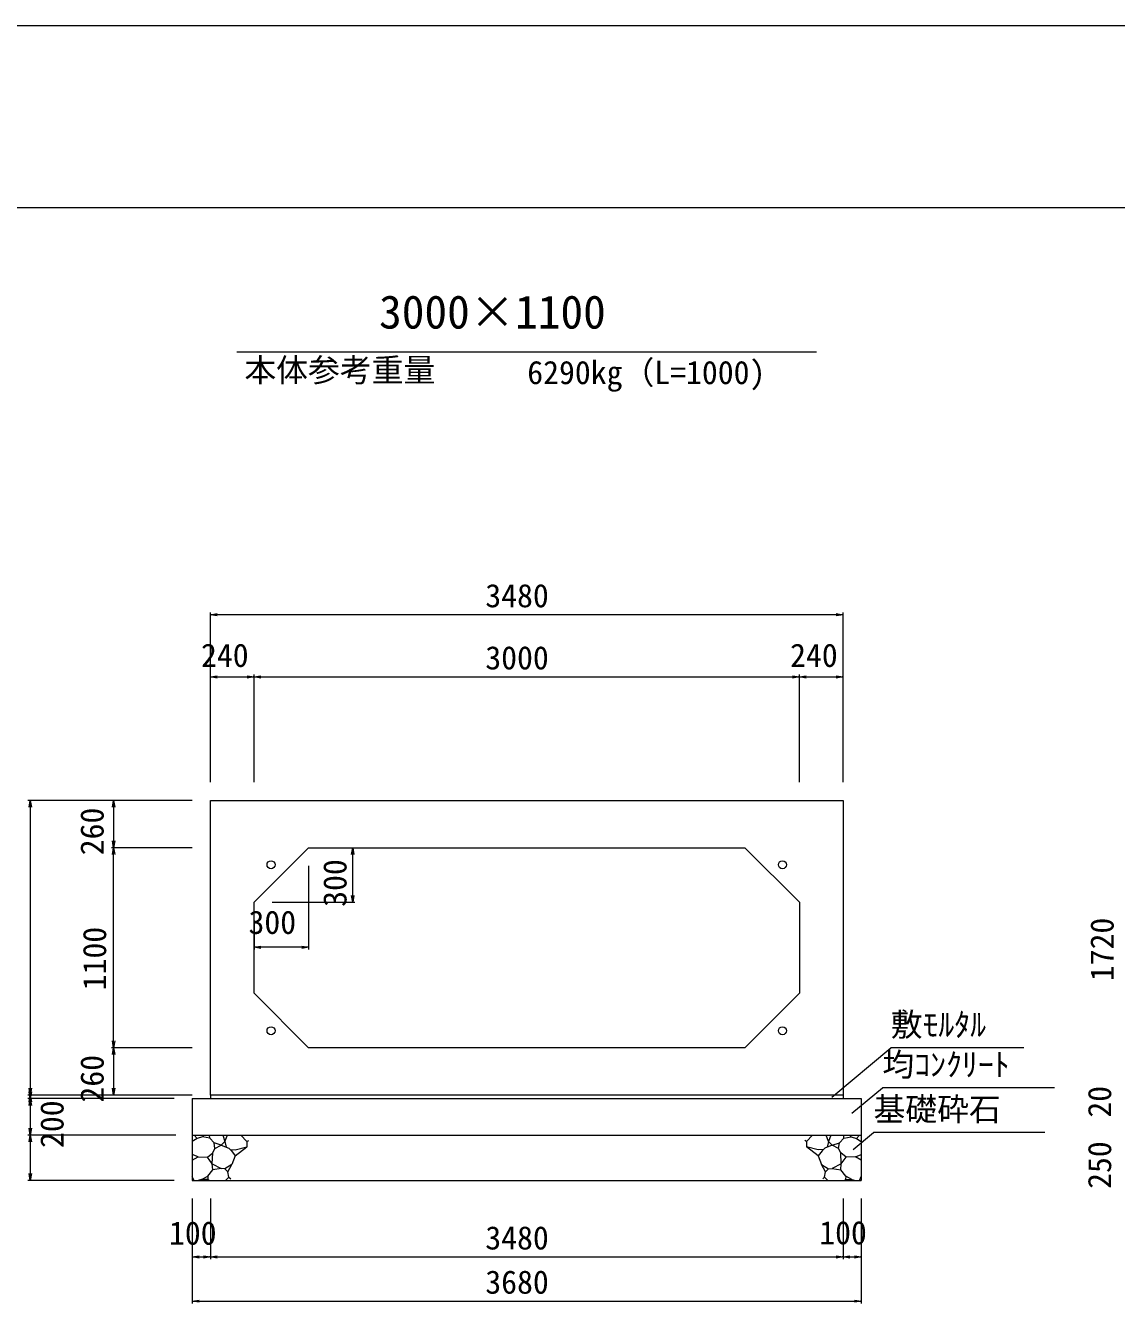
# Model space of a CAD drawing. Units: millimetres on the paper. Extents: x 0 to 841, y 0 to 594.
# Drawn here: x 165.5 to 285.5, y 453.4 to 594 of the extents above; entities that cross this region are included whole.
import ezdxf
from ezdxf.enums import TextEntityAlignment as Align

# ---------------------------------------------------------------- set-up
doc = ezdxf.new("R2010")
doc.units = ezdxf.units.MM
for name, color, linetype, lineweight in [('D-STR-DIM（寸法）', 7, 'Continuous', 18), ('D-STR-HTXT（旗揚げ）', 4, 'Continuous', 18), ('D-STR-STRn（構造物）', 5, 'Continuous', 18), ('D-STR（構造物外形線）', 1, 'Continuous', 18), ('D-TTL(外枠）', 2, 'Continuous', 18), ('DEFPOINTS_2', 8, 'Continuous', 18)]:
    doc.layers.add(name, color=color, linetype=linetype, lineweight=lineweight)
doc.layers.add('D-STR-TXT（文字）', color=7, linetype='Continuous')
doc.styles.add('ＭＳ ゴシック', font='')
doc.styles.get('ＭＳ ゴシック').set_extended_font_data('MS Gothic')

msp = doc.modelspace()

# ---------------------------------------------------------------- linework, layer by layer
at = {"layer": 'D-STR-DIM（寸法）'}
for p, q in [((185.873, 510.769), (185.873, 529.444)), ((185.873, 529.194), (186.623, 529.319)), ((185.873, 529.194), (185.973, 529.194)), ((186.623, 529.069), (185.873, 529.194)), ((255.373, 529.194), (185.973, 529.194)), ((254.723, 529.319), (255.473, 529.194)), ((255.473, 529.194), (254.723, 529.069)), ((255.473, 529.194), (255.373, 529.194)), ((255.473, 510.769), (255.473, 529.444)), ((185.873, 510.769), (185.873, 522.61)), ((185.873, 522.36), (186.623, 522.485)), ((185.873, 522.36), (185.973, 522.36)), ((186.623, 522.235), (185.873, 522.36)), ((185.973, 522.36), (190.573, 522.36)), ((189.923, 522.485), (190.673, 522.36)), ((190.673, 522.36), (189.923, 522.235)), ((190.673, 522.36), (190.573, 522.36)), ((190.673, 510.769), (190.673, 522.61)), ((190.673, 510.769), (190.673, 522.61)), ((190.673, 522.36), (191.423, 522.485)), ((190.673, 522.36), (190.773, 522.36)), ((191.423, 522.235), (190.673, 522.36)), ((190.773, 522.36), (250.573, 522.36)), ((249.923, 522.485), (250.673, 522.36)), ((250.673, 522.36), (249.923, 522.235)), ((250.673, 522.36), (250.573, 522.36)), ((250.673, 510.769), (250.673, 522.61)), ((250.673, 510.769), (250.673, 522.61)), ((250.673, 522.36), (251.423, 522.485)), ((250.673, 522.36), (250.773, 522.36)), ((251.423, 522.235), (250.673, 522.36)), ((250.773, 522.36), (255.373, 522.36)), ((254.723, 522.485), (255.473, 522.36)), ((255.473, 522.36), (254.723, 522.235)), ((255.473, 522.36), (255.373, 522.36)), ((255.473, 510.769), (255.473, 522.61)), ((183.873, 508.769), (165.806, 508.769)), ((165.931, 508.019), (166.056, 508.769)), ((166.056, 508.769), (166.056, 508.669)), ((166.056, 508.769), (166.181, 508.019)), ((166.056, 508.669), (166.056, 476.469)), ((183.873, 508.769), (174.979, 508.769)), ((175.104, 508.019), (175.229, 508.769)), ((175.229, 508.769), (175.229, 508.669)), ((175.229, 508.769), (175.354, 508.019)), ((175.229, 508.669), (175.229, 503.669)), ((183.873, 503.569), (174.979, 503.569)), ((183.873, 503.569), (174.979, 503.569)), ((175.229, 503.569), (175.104, 504.319)), ((175.104, 502.819), (175.229, 503.569)), ((175.354, 504.319), (175.229, 503.569)), ((175.229, 503.569), (175.229, 503.669)), ((175.229, 503.569), (175.229, 503.469)), ((175.229, 503.569), (175.354, 502.819)), ((175.229, 481.669), (175.229, 503.469)), ((198.673, 503.569), (201.778, 503.569)), ((201.403, 502.819), (201.528, 503.569)), ((201.528, 503.569), (201.528, 503.469)), ((201.528, 503.569), (201.653, 502.819)), ((201.528, 497.669), (201.528, 503.469)), ((196.673, 501.569), (196.673, 492.371)), ((201.528, 497.569), (201.403, 498.319)), ((201.653, 498.319), (201.528, 497.569)), ((201.528, 497.569), (201.528, 497.669)), ((192.673, 497.569), (201.778, 497.569)), ((190.673, 495.569), (190.673, 492.371)), ((190.673, 492.621), (191.423, 492.746)), ((190.673, 492.621), (190.773, 492.621)), ((191.423, 492.496), (190.673, 492.621)), ((196.573, 492.621), (190.773, 492.621)), ((195.923, 492.746), (196.673, 492.621)), ((196.673, 492.621), (195.923, 492.496)), ((196.673, 492.621), (196.573, 492.621)), ((175.229, 481.569), (175.104, 482.319)), ((175.354, 482.319), (175.229, 481.569)), ((183.873, 481.569), (174.979, 481.569)), ((183.873, 481.569), (174.979, 481.569)), ((175.104, 480.819), (175.229, 481.569)), ((175.229, 481.569), (175.229, 481.669)), ((175.229, 481.569), (175.229, 481.469)), ((175.229, 481.569), (175.354, 480.819)), ((175.229, 481.469), (175.229, 476.469)), ((166.056, 476.369), (165.931, 477.119)), ((166.056, 475.969), (165.931, 476.719)), ((166.181, 477.119), (166.056, 476.369)), ((166.181, 476.719), (166.056, 475.969)), ((175.229, 476.369), (175.104, 477.119)), ((175.354, 477.119), (175.229, 476.369)), ((183.873, 476.369), (165.806, 476.369)), ((183.873, 476.369), (165.806, 476.369)), ((181.873, 475.969), (165.806, 475.969)), ((181.873, 475.969), (165.806, 475.969)), ((165.931, 475.619), (166.056, 476.369)), ((165.931, 475.219), (166.056, 475.969)), ((166.056, 476.369), (166.056, 476.469)), ((166.056, 476.369), (166.056, 476.269)), ((166.056, 476.369), (166.181, 475.619)), ((166.056, 476.269), (166.056, 476.069)), ((166.056, 475.969), (166.056, 476.069)), ((166.056, 475.969), (166.056, 475.869)), ((166.056, 475.969), (166.181, 475.219)), ((166.056, 475.869), (166.056, 472.069)), ((183.873, 476.369), (174.979, 476.369)), ((175.229, 476.369), (175.229, 476.469)), ((166.056, 471.969), (165.931, 472.719)), ((166.181, 472.719), (166.056, 471.969)), ((181.873, 471.969), (165.806, 471.969)), ((182.074, 471.969), (165.806, 471.969)), ((165.931, 471.219), (166.056, 471.969)), ((166.056, 471.969), (166.056, 472.069)), ((166.056, 471.969), (166.056, 471.869)), ((166.056, 471.969), (166.181, 471.219)), ((166.056, 471.869), (166.056, 467.069)), ((181.873, 466.969), (165.806, 466.969)), ((166.056, 466.969), (165.931, 467.719)), ((166.181, 467.719), (166.056, 466.969)), ((166.056, 466.969), (166.056, 467.069)), ((183.873, 464.969), (183.873, 453.442)), ((183.873, 464.969), (183.873, 458.306)), ((185.873, 464.969), (185.873, 458.306)), ((185.873, 464.969), (185.873, 458.306)), ((255.473, 464.969), (255.473, 458.306)), ((255.473, 464.969), (255.473, 458.306)), ((257.473, 464.969), (257.473, 458.306)), ((257.473, 464.969), (257.473, 453.442)), ((183.873, 458.556), (184.623, 458.681)), ((183.873, 458.556), (183.973, 458.556)), ((184.623, 458.431), (183.873, 458.556)), ((183.973, 458.556), (185.773, 458.556)), ((185.123, 458.681), (185.873, 458.556)), ((185.873, 458.556), (185.123, 458.431)), ((185.873, 458.556), (185.773, 458.556)), ((185.873, 458.556), (186.623, 458.681)), ((185.873, 458.556), (185.973, 458.556)), ((186.623, 458.431), (185.873, 458.556)), ((185.973, 458.556), (255.373, 458.556)), ((254.723, 458.681), (255.473, 458.556)), ((255.473, 458.556), (254.723, 458.431)), ((255.473, 458.556), (255.373, 458.556)), ((255.473, 458.556), (256.223, 458.681)), ((255.473, 458.556), (255.573, 458.556)), ((256.223, 458.431), (255.473, 458.556)), ((255.573, 458.556), (257.373, 458.556)), ((256.723, 458.681), (257.473, 458.556)), ((257.473, 458.556), (256.723, 458.431)), ((257.473, 458.556), (257.373, 458.556)), ((183.873, 453.692), (184.623, 453.817)), ((183.873, 453.692), (183.973, 453.692)), ((184.623, 453.567), (183.873, 453.692)), ((183.973, 453.692), (257.373, 453.692)), ((256.723, 453.817), (257.473, 453.692)), ((257.473, 453.692), (256.723, 453.567)), ((257.473, 453.692), (257.373, 453.692))]:
    msp.add_line(p, q, dxfattribs=at)
at = {"layer": 'D-STR-HTXT（旗揚げ）'}
for p, q in [((188.781, 558.12), (252.565, 558.12)), ((254.229, 476.125), (260.707, 481.567)), ((275.368, 481.567), (260.707, 481.567)), ((256.446, 474.354), (259.794, 477.168)), ((278.72, 477.168), (259.794, 477.168)), ((256.565, 470.365), (258.819, 472.259)), ((277.683, 472.259), (258.819, 472.259))]:
    msp.add_line(p, q, dxfattribs=at)
at = {"layer": 'D-STR-STRn（構造物）'}
for p, q in [((183.873, 475.969), (257.473, 475.969)), ((183.873, 475.969), (183.873, 466.969)), ((185.873, 476.369), (185.873, 475.969)), ((255.473, 476.369), (255.473, 475.969)), ((257.473, 475.969), (257.473, 466.969)), ((183.873, 471.969), (257.473, 471.969)), ((184.405, 471.574), (183.873, 471.261)), ((184.405, 471.574), (184.074, 471.969)), ((184.99, 471.762), (184.405, 471.574)), ((184.99, 471.762), (185.182, 471.969)), ((185.799, 471.632), (184.99, 471.762)), ((185.799, 471.632), (185.78, 471.969)), ((186.286, 471.101), (185.799, 471.632)), ((186.375, 470.481), (186.286, 471.101)), ((187.059, 470.835), (186.286, 471.101)), ((187.461, 471.251), (187.059, 470.835)), ((187.234, 471.969), (187.461, 471.251)), ((187.461, 471.251), (187.741, 471.969)), ((187.461, 471.251), (187.618, 470.628)), ((189.236, 471.969), (189.882, 471.249)), ((189.882, 471.249), (190.101, 471.358)), ((189.882, 471.249), (189.882, 470.658)), ((251.464, 471.249), (251.246, 471.358)), ((252.111, 471.969), (251.464, 471.249)), ((251.464, 471.249), (251.464, 470.658)), ((253.885, 471.251), (253.605, 471.969)), ((253.885, 471.251), (253.729, 470.628)), ((254.112, 471.969), (253.885, 471.251)), ((253.885, 471.251), (254.287, 470.835)), ((254.287, 470.835), (255.06, 471.101)), ((254.972, 470.481), (255.06, 471.101)), ((255.06, 471.101), (255.548, 471.632)), ((255.548, 471.632), (255.566, 471.969)), ((255.548, 471.632), (256.356, 471.762)), ((256.356, 471.762), (256.165, 471.969)), ((256.356, 471.762), (256.941, 471.574)), ((256.941, 471.574), (257.273, 471.969)), ((256.941, 471.574), (257.473, 471.261)), ((184.521, 469.56), (183.873, 469.833)), ((183.873, 469.191), (184.521, 469.56)), ((184.521, 469.56), (185.54, 469.543)), ((185.54, 469.543), (186.139, 470.009)), ((186.069, 468.809), (185.54, 469.543)), ((186.069, 468.809), (186.139, 470.009)), ((186.139, 470.009), (186.375, 470.481)), ((186.375, 470.481), (187.059, 470.835)), ((187.059, 470.835), (187.886, 470.529)), ((187.886, 470.529), (188.192, 470.238)), ((188.039, 470.384), (188.6, 470.329)), ((188.192, 470.238), (188.606, 469.687)), ((188.606, 469.687), (188.242, 468.716)), ((188.6, 470.329), (189.882, 470.658)), ((188.606, 469.687), (189.882, 470.658)), ((189.882, 470.658), (189.907, 470.652)), ((251.464, 470.658), (251.439, 470.652)), ((252.746, 470.329), (251.464, 470.658)), ((252.741, 469.687), (251.464, 470.658)), ((253.154, 470.238), (252.741, 469.687)), ((252.741, 469.687), (253.104, 468.716)), ((253.307, 470.384), (252.746, 470.329)), ((253.46, 470.529), (253.154, 470.238)), ((254.287, 470.835), (253.46, 470.529)), ((254.972, 470.481), (254.287, 470.835)), ((255.207, 470.009), (254.972, 470.481)), ((255.278, 468.809), (255.207, 470.009)), ((255.807, 469.543), (255.207, 470.009)), ((255.278, 468.809), (255.807, 469.543)), ((256.825, 469.56), (255.807, 469.543)), ((256.825, 469.56), (257.473, 469.833)), ((257.473, 469.191), (256.825, 469.56)), ((185.582, 467.435), (186.132, 468.132)), ((186.132, 468.132), (186.069, 468.809)), ((186.069, 468.809), (187.062, 468.271)), ((187.062, 468.271), (186.132, 468.132)), ((187.481, 468.24), (187.062, 468.271)), ((188.242, 468.716), (187.481, 468.24)), ((187.481, 468.24), (187.798, 467.915)), ((187.798, 467.915), (188.242, 468.716)), ((253.549, 467.915), (253.104, 468.716)), ((253.104, 468.716), (253.865, 468.24)), ((253.865, 468.24), (253.549, 467.915)), ((253.865, 468.24), (254.285, 468.271)), ((255.278, 468.809), (254.285, 468.271)), ((254.285, 468.271), (255.214, 468.132)), ((255.214, 468.132), (255.278, 468.809)), ((255.764, 467.435), (255.214, 468.132)), ((184.087, 466.969), (183.873, 467.414)), ((183.873, 466.969), (257.473, 466.969)), ((184.9, 467.061), (184.521, 466.969)), ((184.9, 467.061), (185.582, 467.435)), ((185.528, 467.084), (184.9, 467.061)), ((185.791, 466.969), (185.528, 467.084)), ((185.582, 467.435), (185.595, 467.087)), ((187.54, 466.969), (187.916, 467.346)), ((187.916, 467.346), (187.798, 467.915)), ((187.916, 467.346), (188.111, 467.164)), ((253.43, 467.346), (253.235, 467.164)), ((253.43, 467.346), (253.549, 467.915)), ((253.807, 466.969), (253.43, 467.346)), ((255.556, 466.969), (255.818, 467.084)), ((255.764, 467.435), (255.751, 467.087)), ((256.447, 467.061), (255.764, 467.435)), ((255.818, 467.084), (256.447, 467.061)), ((256.447, 467.061), (256.826, 466.969)), ((257.26, 466.969), (257.473, 467.414))]:
    msp.add_line(p, q, dxfattribs=at)
at = {"layer": 'D-STR（構造物外形線）'}
for p, q in [((185.873, 508.769), (255.473, 508.769)), ((185.873, 476.369), (185.873, 508.769)), ((255.473, 508.769), (255.473, 476.369)), ((190.673, 497.569), (196.673, 503.569)), ((196.673, 503.569), (244.673, 503.569)), ((244.673, 503.569), (250.673, 497.569)), ((190.673, 487.569), (190.673, 497.569)), ((250.673, 497.569), (250.673, 487.569)), ((196.673, 481.569), (190.673, 487.569)), ((250.673, 487.569), (244.673, 481.569)), ((244.673, 481.569), (196.673, 481.569)), ((255.473, 476.369), (185.873, 476.369))]:
    msp.add_line(p, q, dxfattribs=at)
for centre in [(192.542, 501.701), (248.805, 501.701), (192.542, 483.438), (248.805, 483.438)]:
    msp.add_circle(centre, 0.44, dxfattribs=at)
at = {"layer": 'D-TTL(外枠）'}
msp.add_line((25, 574), (820, 574), dxfattribs=at)
at = {"layer": 'DEFPOINTS_2'}
msp.add_line((0, 594), (841, 594), dxfattribs=at)

# ---------------------------------------------------------------- texts
at = {"layer": 'D-STR-DIM（寸法）', "style": 'ＭＳ ゴシック'}
for s, p in [('3480', (216.116, 529.244)), ('240', (184.844, 522.685)), ('3000', (216.116, 522.41)), ('240', (249.644, 522.685)), ('300', (190.068, 493.315)), ('100', (252.85, 459.173)), ('100', (181.321, 459.131)), ('3480', (216.116, 458.606)), ('3680', (216.116, 453.742))]:
    msp.add_text(s, height=2.566, dxfattribs=at).set_placement(p, align=Align.BOTTOM_LEFT)
for s, p in [('260', (174.904, 502.74)), ('300', (201.62, 497.068)), ('1720', (286.006, 488.888)), ('1100', (175.179, 487.888)), ('260', (174.904, 475.54)), ('20', (285.731, 473.877)), ('200', (170.493, 470.54)), ('250', (285.731, 466.04))]:
    msp.add_text(s, height=2.566, rotation=90, dxfattribs=at).set_placement(p, align=Align.BOTTOM_LEFT)
at = {"layer": 'D-STR-TXT（文字）', "style": 'ＭＳ ゴシック'}
for s, height, p in [('3000×1100', 3.666, (204.43, 559.569)), ('本体参考重量', 2.566, (189.612, 554.053)), ('6290kg（L=1000)', 2.566, (220.732, 553.789)), ('敷ﾓﾙﾀﾙ', 2.566, (260.707, 482.067)), ('均ｺﾝｸﾘｰﾄ', 2.566, (259.794, 477.668)), ('基礎砕石', 2.566, (258.819, 472.759))]:
    msp.add_text(s, height=height, dxfattribs=at).set_placement(p, align=Align.BOTTOM_LEFT)

doc.saveas('drawing.dxf')
